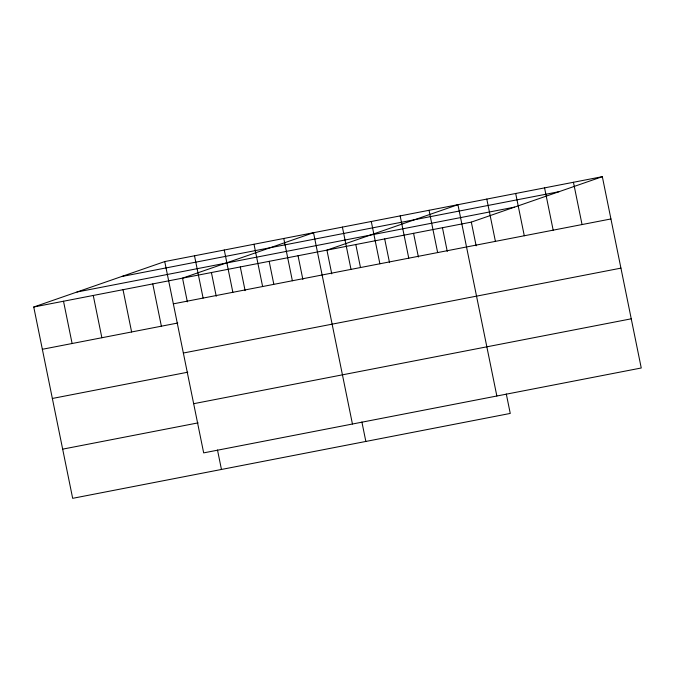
<?xml version="1.0" encoding="UTF-8"?>
<svg xmlns="http://www.w3.org/2000/svg" width="675" height="675" viewBox="0 0 675 675"><rect width="100%" height="100%" fill="white"/><g stroke="black" fill="none" stroke-linecap="round" stroke-linejoin="round"><path stroke-width="1.01" d="M506.292 393.964L510.258 413.429L72.672 498.327L33.75 307.007L164.742 261.571L602.328 176.673L641.25 367.993L203.673 452.883L164.742 261.571M33.75 307.007L471.327 222.117L602.328 176.673M121.517 276.564L559.094 191.675M76.975 292.013L514.561 207.124M173.348 303.851L610.926 218.953M42.348 349.287L177.787 323.013M183.355 353.025L620.933 268.135M52.355 398.469L187.793 372.195M193.666 403.701L631.243 318.811M62.665 449.145L198.104 422.871M573.446 182.275L582.044 224.556M544.565 187.878L553.171 230.158M515.683 193.48L524.289 235.761M486.802 199.091L495.408 241.363M471.327 222.117L476.153 245.835M496.851 396.006L457.928 204.694L326.928 250.13L331.754 273.848M442.454 227.72L447.272 251.438M429.047 210.296L437.645 252.577M413.573 233.322L418.399 257.04M400.165 215.899L408.763 258.179M384.691 238.925L389.517 262.642M371.284 221.501L379.882 263.782M355.809 244.527L360.425 267.216M342.402 227.104L351.008 269.384M361.893 421.976L365.85 441.45M352.443 424.018L313.521 232.706L182.528 278.142L187.355 301.86M298.046 255.732L302.873 279.45M283.77 238.477L292.368 280.758M269.165 261.335L273.78 284.023M254.011 244.249L262.617 286.529M240.292 266.937L245.109 290.655M224.26 250.02L232.858 292.3M211.41 272.54L216.236 296.257M194.501 255.791L203.099 298.072M217.493 449.997L221.451 469.462M152.769 283.922L161.376 326.194M123.019 289.693L131.617 331.973M93.26 295.464L101.866 337.745M63.509 301.236L72.107 343.516"/></g></svg>
